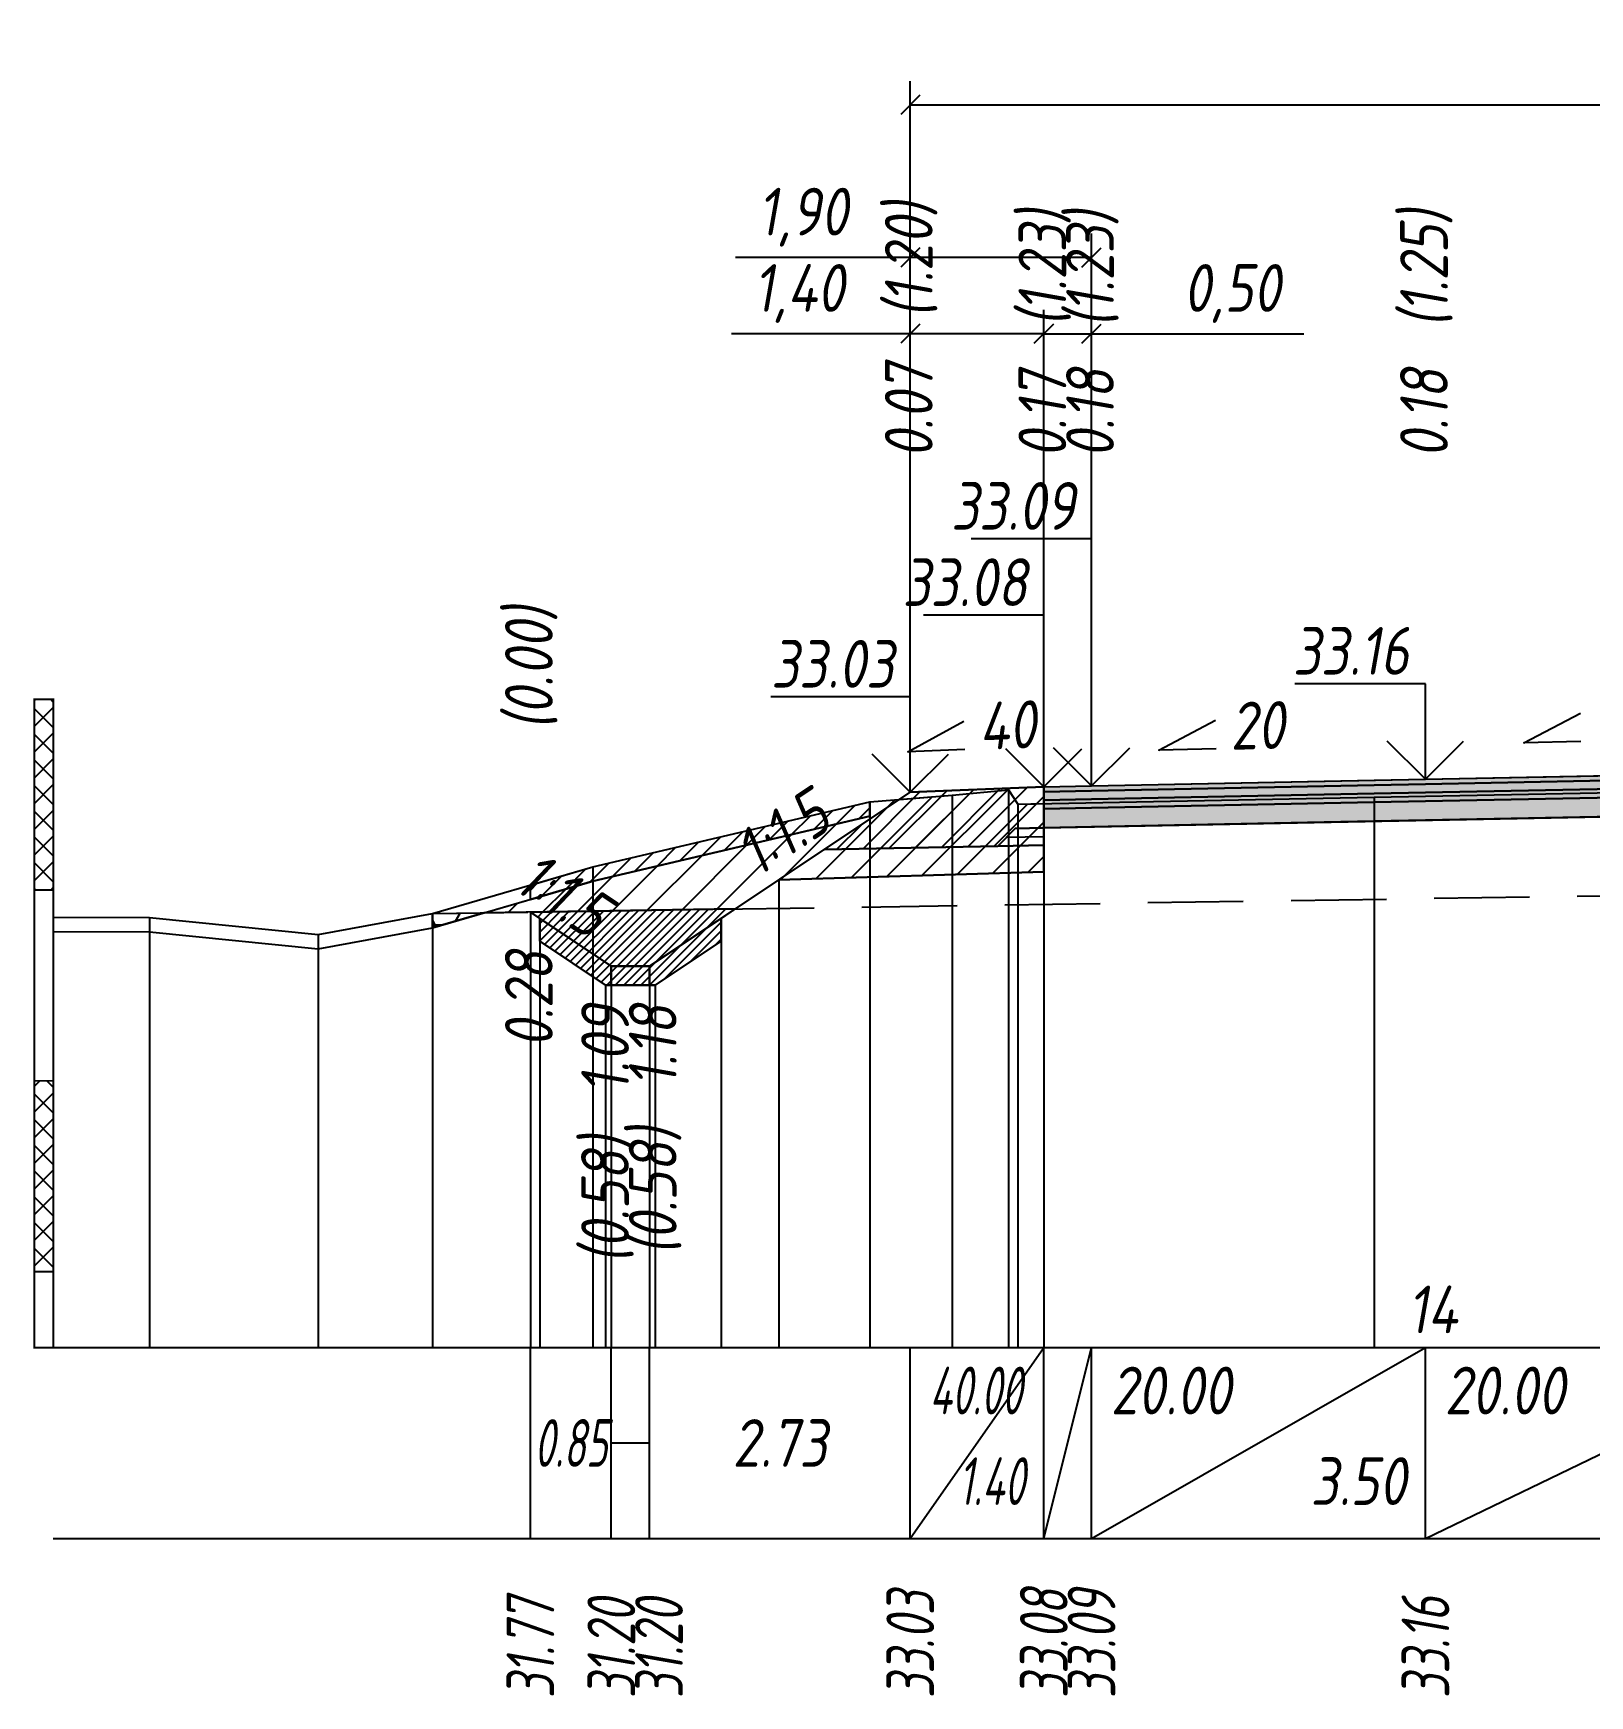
# Model space of a CAD drawing. Extents: x -717 to 1451, y -133302 to 233.
# Drawn here: x 78.9 to 160.5, y -92078.3 to -91991.1 of the extents above; entities that cross this region are included whole.
import ezdxf
from ezdxf.enums import TextEntityAlignment as Align

# ---------------------------------------------------------------- set-up
doc = ezdxf.new("R2010")
doc.units = 0
doc.linetypes.add('штриховая', pattern=[0.75, 0.5, -0.25])
for name, color, linetype in [('Интерполированный поперечник', 2, 'Continuous'), ('Код_514', 1, 'Continuous'), ('Контур_0', 7, 'Continuous'), ('Контур_2521', 7, 'Continuous'), ('Контур_2564', 7, 'Continuous'), ('Контур_2660', 7, 'Continuous'), ('Контур_2665', 7, 'Continuous'), ('Контур_400', 7, 'Continuous'), ('Контур_508', 7, 'Continuous'), ('Контур_512', 7, 'Continuous'), ('Контур_513', 7, 'Continuous'), ('Контур_818', 7, 'Continuous'), ('Красный поперечник', 1, 'Continuous'), ('Линейка абсолютных высот', 7, 'Continuous'), ('Объём_2501', 7, 'Continuous'), ('Объём_2564', 7, 'Continuous'), ('Объём_2650', 7, 'Continuous'), ('Объём_2660', 7, 'Continuous'), ('Объём_2661', 7, 'Continuous'), ('Объём_2663', 7, 'Continuous'), ('Объём_2664', 7, 'Continuous'), ('Объём_2665', 7, 'Continuous'), ('Объём_2666', 7, 'Continuous'), ('Откосы', 7, 'Continuous'), ('Отметки покрытия', 7, 'Continuous'), ('Рабочие отметки', 7, 'Continuous'), ('Рабочие отметки доп.', 7, 'Continuous'), ('Слои выравнивания', 7, 'Continuous'), ('Таблица', 7, 'Continuous'), ('Уклоны проезжей части', 7, 'Continuous'), ('Черный поперечник', 3, 'Continuous')]:
    doc.layers.add(name, color=color, linetype=linetype)
for name, color, linetype, true_color in [('Контур_2540', 2, 'Continuous', 0xffff00), ('Контур_2560', 2, 'Continuous', 0xffff00), ('Контур_2561', 7, 'Continuous', 0xff8040), ('Контур_2562', 3, 'Continuous', 0x00ff00), ('Контур_2563', 7, 'Continuous', 0xff8000), ('Контур_2570', 7, 'Continuous', 0x80ff00), ('Контур_2583', 3, 'Continuous', 0x00ff00), ('Контур_2584', 3, 'Continuous', 0x00ff00), ('Контур_2725', 7, 'Continuous', 0x323232), ('Контур_2736', 4, 'Continuous', 0x00ffff), ('Контур_2737', 4, 'Continuous', 0x00ffff), ('Контур_2738', 4, 'Continuous', 0x00ffff), ('Контур_2739', 4, 'Continuous', 0x00ffff), ('Контур_2741', 4, 'Continuous', 0x00ffff), ('Контур_2742', 4, 'Continuous', 0x00ffff), ('Контур_2743', 4, 'Continuous', 0x00ffff), ('Контур_2744', 7, 'Continuous', 0xa4ffff), ('Контур_2745', 7, 'Continuous', 0xa4ffff), ('Контур_2747', 4, 'Continuous', 0x00ffff), ('Контур_2748', 4, 'Continuous', 0x00ffff), ('Контур_2749', 4, 'Continuous', 0x00ffff), ('Контур_2750', 4, 'Continuous', 0x00ffff), ('Контур_2751', 4, 'Continuous', 0x00ffff), ('Контур_2752', 4, 'Continuous', 0x00ffff), ('Контур_2760', 7, 'Continuous', 0x323232), ('Контур_2761', 7, 'Continuous', 0x323232), ('Контур_2762', 7, 'Continuous', 0x323232), ('Контур_2763', 7, 'Continuous', 0x323232), ('Контур_402', 7, 'Continuous', 0xff6464), ('Контур_703', 4, 'Continuous', 0x00ffff), ('Контур_705', 4, 'Continuous', 0x00ffff), ('Контур_707', 4, 'Continuous', 0x00ffff), ('Контур_720', 131, 'Continuous', 0xaaffff), ('Объём_2520', 7, 'Continuous', 0x80ffff), ('Объём_2540', 2, 'Continuous', 0xffff00), ('Объём_2560', 2, 'Continuous', 0xffff00), ('Объём_2561', 7, 'Continuous', 0xff8040), ('Объём_2562', 3, 'Continuous', 0x00ff00), ('Объём_2563', 7, 'Continuous', 0xff8000), ('Объём_2570', 7, 'Continuous', 0x80ff00), ('Объём_2583', 3, 'Continuous', 0x00ff00), ('Объём_2584', 3, 'Continuous', 0x00ff00), ('Объём_2592', 3, 'Continuous', 0x00ff00), ('Объём_2596', 3, 'Continuous', 0x00ff00), ('Объём_2600', 7, 'Continuous', 0x808000), ('Объём_2620', 2, 'Continuous', 0xffff00), ('Объём_2746', 2, 'Continuous', 0xffff00)]:
    doc.layers.add(name, color=color, linetype=linetype, true_color=true_color)
doc.styles.get("Standard").update_dxf_attribs({"font": 'txt', "height": 2.5})
doc.styles.add('М', font='romand.shx', dxfattribs={"width": 0.8, "oblique": 10, "height": 2.5})
doc.dimstyles.new('ISO-25', dxfattribs={"dimtxt": 2.5, "dimasz": 2.5, "dimexe": 1.25, "dimexo": 0.625, "dimtad": 1, "dimtxsty": 'Standard', "dimcen": 2.5, "dimadec": 0, "dimazin": 0, "dimtfac": 1, "dimtmove": 0, "dimatfit": 3, "dimfxl": 1, "dimarcsym": 0})
pattern_1 = [(45.0000013, (0, 0), (-0.67351924, 0.673519211), []), (135.0000003, (0, 0), (-0.673519222, -0.67351923), [])]

# ---------------------------------------------------------------- blocks, each defined once
blk = doc.blocks.new('_Oblique')
at = {"color": 0, "linetype": 'ByBlock', "lineweight": -2}
blk.add_line((-0.5, -0.5), (0.5, 0.5), dxfattribs=at)
blk = doc.blocks.new('*D1804')
at = {"color": 0, "lineweight": -2, "transparency": 16777216}
for p, q in [((124.908, -92030.328), (124.908, -92005.608)), ((131.908, -92030.048), (131.908, -92005.608)), ((124.908, -92006.858), (115.54, -92006.858)), ((131.908, -92006.858), (124.908, -92006.858))]:
    blk.add_line(p, q, dxfattribs=at)
at = {"layer": 'Defpoints', "color": 0, "transparency": 16777216}
for p in [(131.908, -92006.858), (124.908, -92030.953), (131.908, -92030.673)]:
    blk.add_point(p, dxfattribs=at)
at = {"color": 0, "lineweight": -2, "transparency": 16777216, "rotation": 180}
blk.add_blockref('_Oblique', (124.908, -92006.858), dxfattribs=at)
at = {"color": 0, "lineweight": -2, "transparency": 16777216}
blk.add_blockref('_Oblique', (131.908, -92006.858), dxfattribs=at)
at = {"color": 0, "transparency": 16777216, "insert": (119.081, -92004.745), "char_height": 2.5, "width": 8.75, "attachment_point": 5, "style": 'М'}
blk.add_mtext('1,40', dxfattribs=at)
blk = doc.blocks.new('*D1806')
at = {"color": 0, "lineweight": -2, "transparency": 16777216}
for p, q in [((131.908, -92030.048), (131.908, -92005.608)), ((134.408, -92029.998), (134.408, -92005.608)), ((131.908, -92006.858), (134.408, -92006.858)), ((134.408, -92006.858), (145.532, -92006.858))]:
    blk.add_line(p, q, dxfattribs=at)
at = {"layer": 'Defpoints', "color": 0, "transparency": 16777216}
for p in [(134.408, -92006.858), (134.408, -92030.623), (131.908, -92030.673)]:
    blk.add_point(p, dxfattribs=at)
at = {"color": 0, "lineweight": -2, "transparency": 16777216, "rotation": 180}
blk.add_blockref('_Oblique', (131.908, -92006.858), dxfattribs=at)
at = {"color": 0, "lineweight": -2, "transparency": 16777216}
blk.add_blockref('_Oblique', (134.408, -92006.858), dxfattribs=at)
at = {"color": 0, "transparency": 16777216, "insert": (141.771, -92004.745), "char_height": 2.5, "width": 9.16667, "attachment_point": 5, "style": 'М'}
blk.add_mtext('0,50', dxfattribs=at)
blk = doc.blocks.new('*D1809')
at = {"color": 0, "lineweight": -2, "transparency": 16777216}
for p, q in [((124.908, -92030.328), (124.908, -92001.608)), ((134.408, -92029.998), (134.408, -92001.608)), ((124.908, -92002.858), (115.745, -92002.858)), ((134.408, -92002.858), (124.908, -92002.858))]:
    blk.add_line(p, q, dxfattribs=at)
at = {"layer": 'Defpoints', "color": 0, "transparency": 16777216}
for p in [(134.408, -92002.858), (134.408, -92030.623), (124.908, -92030.953)]:
    blk.add_point(p, dxfattribs=at)
at = {"color": 0, "lineweight": -2, "transparency": 16777216, "rotation": 180}
blk.add_blockref('_Oblique', (124.908, -92002.858), dxfattribs=at)
at = {"color": 0, "lineweight": -2, "transparency": 16777216}
blk.add_blockref('_Oblique', (134.408, -92002.858), dxfattribs=at)
at = {"color": 0, "transparency": 16777216, "insert": (119.286, -92000.745), "char_height": 2.5, "width": 8.75, "attachment_point": 5, "style": 'М'}
blk.add_mtext('1,90', dxfattribs=at)
blk = doc.blocks.new('*D1810')
at = {"color": 0, "lineweight": -2, "transparency": 16777216}
for p, q in [((124.908, -92030.328), (124.908, -91993.608)), ((220.408, -92030.328), (220.408, -91993.608)), ((124.908, -91994.858), (220.408, -91994.858))]:
    blk.add_line(p, q, dxfattribs=at)
at = {"layer": 'Defpoints', "color": 0, "transparency": 16777216}
for p in [(220.408, -91994.858), (124.908, -92030.953), (220.408, -92030.953)]:
    blk.add_point(p, dxfattribs=at)
at = {"color": 0, "lineweight": -2, "transparency": 16777216, "rotation": 180}
blk.add_blockref('_Oblique', (124.908, -91994.858), dxfattribs=at)
at = {"color": 0, "lineweight": -2, "transparency": 16777216}
blk.add_blockref('_Oblique', (220.408, -91994.858), dxfattribs=at)
at = {"color": 0, "transparency": 16777216, "insert": (172.658, -91992.745), "char_height": 2.5, "width": 10.41667, "attachment_point": 5, "style": 'М'}
blk.add_mtext('19,10', dxfattribs=at)

msp = doc.modelspace()

# ---------------------------------------------------------------- hatches: boundary and pattern name
at = {"layer": 'Линейка абсолютных высот'}
h = msp.add_hatch(dxfattribs=at)
h.set_pattern_fill('ANSI37', scale=0.3, style=0)
h.set_pattern_definition(pattern_1)
h.paths.add_polyline_path([(80, -92036.017), (80, -92026.017), (79, -92026.017), (79, -92036.017)])
h = msp.add_hatch(dxfattribs=at)
h.set_pattern_fill('ANSI37', scale=0.3, style=0)
h.set_pattern_definition(pattern_1)
h.paths.add_polyline_path([(80, -92056.017), (80, -92046.017), (79, -92046.017), (79, -92056.017)])
at = {"layer": 'Объём_2563'}
h = msp.add_hatch(dxfattribs=at)
h.set_pattern_fill('ANSI31', color=256, scale=0.3)
h.paths.add_polyline_path([(124.908, -92030.89), (131.908, -92030.61), (131.908, -92032.76), (130.408, -92032.79), (129.49, -92033.708), (120.408, -92033.89)])
at = {"layer": 'Объём_2570'}
h = msp.add_hatch(dxfattribs=at)
h.set_pattern_fill('ANSI31', color=256, scale=0.2)
h.paths.add_polyline_path([(122.79, -92032.142), (108.272, -92035.55), (105, -92036.503), (105, -92035.753), (108.272, -92034.8), (122.79, -92031.392)])
at = {"layer": 'Объём_2600'}
h = msp.add_hatch(dxfattribs=at)
h.set_pattern_fill('ANSI31', color=6, scale=0.4)
h.paths.add_polyline_path([(108.272, -92035.55), (122.79, -92032.142), (122.79, -92031.392), (127.103, -92031.046), (130.048, -92030.76), (130.548, -92031.51), (131.908, -92031.484), (131.908, -92035.068), (118.017, -92035.484), (115.733, -92037.007), (102.582, -92037.208)])
h = msp.add_hatch(dxfattribs=at)
h.set_pattern_fill('HONEY', color=5, scale=0.3)
h.paths.add_polyline_path([(99.867, -92037.999), (99.867, -92037.249), (102.582, -92037.208)])
at = {"layer": 'Объём_2620'}
h = msp.add_hatch(dxfattribs=at)
h.set_pattern_fill('ANSI31', color=2, scale=0.1)
h.paths.add_polyline_path([(113.417, -92037.043), (115.733, -92037.007), (114.993, -92037.5), (114.993, -92038.702), (111.546, -92041), (108.941, -92041), (105.493, -92038.702), (105.493, -92037.5), (105, -92037.171)])
at = {"layer": 'Слои выравнивания'}
for color, points in [(2, [(131.908, -92030.61), (134.408, -92030.56), (149.218, -92030.264), (151.908, -92030.21), (172.586, -92029.797), (172.658, -92029.795), (172.658, -92030.045), (172.586, -92030.047), (151.908, -92030.46), (149.218, -92030.514), (134.408, -92030.81), (131.908, -92030.86)]), (3, [(131.908, -92030.86), (134.408, -92030.81), (149.218, -92030.514), (151.908, -92030.46), (172.586, -92030.047), (172.658, -92030.045), (172.658, -92030.495), (172.586, -92030.497), (151.908, -92030.91), (149.218, -92030.964), (134.408, -92031.26), (131.908, -92031.31)]), (4, [(131.908, -92031.31), (134.408, -92031.26), (149.218, -92030.964), (151.908, -92030.91), (172.586, -92030.497), (172.658, -92030.495), (172.658, -92030.945), (172.586, -92030.947), (151.908, -92031.36), (149.218, -92031.414), (134.408, -92031.71), (131.908, -92031.76)]), (5, [(131.908, -92031.76), (134.408, -92031.71), (149.218, -92031.414), (151.908, -92031.36), (172.586, -92030.947), (172.658, -92030.945), (172.658, -92031.945), (172.586, -92031.947), (151.908, -92032.36), (149.218, -92032.414), (134.408, -92032.71), (131.908, -92032.76)])]:
    msp.add_hatch(color=color, dxfattribs=at).paths.add_polyline_path(points)

# ---------------------------------------------------------------- linework, layer by layer
at = {"layer": 'Интерполированный поперечник', "linetype": 'штриховая', "ltscale": 10, "flags": 128}
msp.add_lwpolyline([(99.867, -92037.249), (230.003, -92035.263)], dxfattribs=at)
at = {"layer": 'Код_514'}
for p, q in [((105, -92070), (105, -92060)), ((109.243, -92070), (109.243, -92060)), ((111.243, -92070), (111.243, -92060)), ((124.908, -92070), (124.908, -92060)), ((124.908, -92070), (131.908, -92060)), ((131.908, -92070), (131.908, -92060)), ((131.908, -92070), (134.408, -92060)), ((134.408, -92070), (134.408, -92060)), ((134.408, -92070), (151.908, -92060)), ((151.908, -92070), (151.908, -92060)), ((151.908, -92070), (172.658, -92060)), ((109.243, -92065), (111.243, -92065))]:
    msp.add_line(p, q, dxfattribs=at)
at = {"layer": 'Контур_0', "flags": 128}
for points in [[(124.908, -92030.89), (115.733, -92037.007), (115.733, -92037.007), (115.733, -92037.007), (115.733, -92037.007), (115.733, -92037.007), (115.733, -92037.007), (115.733, -92037.007), (115.733, -92037.007), (115.733, -92037.007), (115.733, -92037.007), (115.733, -92037.007), (115.733, -92037.007), (115.733, -92037.007), (115.733, -92037.007), (111.243, -92040), (109.243, -92040), (105, -92037.171), (105, -92037.171), (105, -92037.171), (105, -92037.171), (105, -92037.171), (105, -92037.171), (105, -92037.171), (105, -92037.171), (105, -92037.171), (105, -92037.171), (105, -92037.171), (105, -92037.171), (105, -92037.171)], [(124.908, -92030.89), (115.733, -92037.007), (115.733, -92037.007), (115.733, -92037.007), (115.733, -92037.007), (115.733, -92037.007), (115.733, -92037.007), (115.733, -92037.007), (115.733, -92037.007), (115.733, -92037.007), (115.733, -92037.007), (115.733, -92037.007), (115.733, -92037.007), (115.733, -92037.007), (115.733, -92037.007), (111.243, -92040)], [(120.408, -92033.89), (129.49, -92033.708), (130.408, -92032.79), (131.908, -92032.76)], [(130.408, -92032.79), (131.908, -92032.76), (131.908, -92033.66), (129.49, -92033.708), (130.408, -92032.79), (130.408, -92032.79)]]:
    msp.add_lwpolyline(points, dxfattribs=at)
at = {"layer": 'Контур_2521', "color": 250, "flags": 128}
msp.add_lwpolyline([(129.949, -92033.249), (131.908, -92033.21)], dxfattribs=at)
at = {"layer": 'Контур_2540', "flags": 128}
msp.add_lwpolyline([(129.49, -92033.708), (131.908, -92033.66), (131.908, -92035.068), (118.017, -92035.484), (120.408, -92033.89), (129.49, -92033.708), (129.49, -92033.708)], dxfattribs=at)
at = {"layer": 'Контур_2560', "flags": 128}
msp.add_lwpolyline([(124.908, -92030.89), (124.908, -92030.89), (124.908, -92030.89), (131.908, -92030.61)], dxfattribs=at)
at = {"layer": 'Контур_2561', "flags": 128}
msp.add_lwpolyline([(131.908, -92030.61), (131.908, -92030.61), (124.908, -92030.89), (124.908, -92030.89), (131.908, -92030.61)], dxfattribs=at)
at = {"layer": 'Контур_2562', "flags": 128}
msp.add_lwpolyline([(124.908, -92030.89), (124.908, -92030.89), (124.908, -92030.89), (124.908, -92030.89), (124.908, -92030.89)], dxfattribs=at)
at = {"layer": 'Контур_2563', "flags": 128}
msp.add_lwpolyline([(124.908, -92030.89), (131.908, -92030.61), (131.908, -92032.76), (130.408, -92032.79), (129.49, -92033.708), (120.408, -92033.89), (124.908, -92030.89), (124.908, -92030.89)], dxfattribs=at)
at = {"layer": 'Контур_2564', "flags": 128}
msp.add_lwpolyline([(124.908, -92030.89), (131.908, -92030.61)], dxfattribs=at)
at = {"layer": 'Контур_2570', "flags": 128}
msp.add_lwpolyline([(80, -92038.188), (85.034, -92038.209), (93.878, -92039.1), (99.867, -92037.999), (99.867, -92037.999), (108.272, -92035.55), (122.79, -92032.142), (122.79, -92031.392), (127.103, -92031.046), (130.048, -92030.76), (130.548, -92031.51), (149.218, -92031.156), (172.586, -92030.691)], dxfattribs=at)
at = {"layer": 'Контур_2583', "flags": 128}
for points in [[(108.941, -92041), (109.243, -92041), (109.243, -92040), (105.493, -92037.5), (105.493, -92038.702), (108.941, -92041)], [(114.993, -92038.702), (114.993, -92037.5), (111.243, -92040), (111.243, -92041), (111.546, -92041), (114.993, -92038.702)]]:
    msp.add_lwpolyline(points, dxfattribs=at)
at = {"layer": 'Контур_2584', "flags": 128}
msp.add_lwpolyline([(111.243, -92041), (111.243, -92040), (109.243, -92040), (109.243, -92041), (111.243, -92041)], dxfattribs=at)
at = {"layer": 'Контур_2660', "flags": 128}
msp.add_lwpolyline([(118.017, -92035.484), (131.908, -92035.068)], dxfattribs=at)
at = {"layer": 'Контур_2665', "flags": 128}
msp.add_lwpolyline([(124.908, -92030.89), (124.908, -92030.89)], dxfattribs=at)
at = {"layer": 'Контур_2725', "flags": 128}
msp.add_lwpolyline([(131.908, -92032.76), (134.408, -92032.71), (149.218, -92032.414), (151.908, -92032.36), (172.586, -92031.947), (172.658, -92031.945), (193.408, -92032.36), (199.19, -92032.476), (210.908, -92032.71), (213.408, -92032.76)], dxfattribs=at)
at = {"layer": 'Контур_2736', "flags": 128}
for points in [[(124.908, -92030.89), (115.733, -92037.007)], [(115.733, -92037.007), (111.243, -92040)]]:
    msp.add_lwpolyline(points, dxfattribs=at)
at = {"layer": 'Контур_2737', "flags": 128}
msp.add_lwpolyline([(115.733, -92037.007), (115.733, -92037.007)], dxfattribs=at)
at = {"layer": 'Контур_2738', "flags": 128}
msp.add_lwpolyline([(115.733, -92037.007), (115.733, -92037.007)], dxfattribs=at)
at = {"layer": 'Контур_2739', "flags": 128}
msp.add_lwpolyline([(115.733, -92037.007), (115.733, -92037.007)], dxfattribs=at)
at = {"layer": 'Контур_2741', "flags": 128}
msp.add_lwpolyline([(105, -92037.171), (105, -92037.171)], dxfattribs=at)
at = {"layer": 'Контур_2742', "flags": 128}
msp.add_lwpolyline([(105, -92037.171), (105, -92037.171)], dxfattribs=at)
at = {"layer": 'Контур_2743', "flags": 128}
msp.add_lwpolyline([(105, -92037.171), (105, -92037.171)], dxfattribs=at)
at = {"layer": 'Контур_2744', "flags": 128}
msp.add_lwpolyline([(105, -92037.171), (105, -92037.171)], dxfattribs=at)
msp.add_lwpolyline([(105, -92037.171), (105, -92037.171)], dxfattribs=at)
msp.add_lwpolyline([(105, -92037.171), (105, -92037.171)], dxfattribs=at)
msp.add_lwpolyline([(105, -92037.171), (105, -92037.171)], dxfattribs=at)
msp.add_lwpolyline([(105, -92037.171), (105, -92037.171)], dxfattribs=at)
msp.add_lwpolyline([(105, -92037.171), (105, -92037.171)], dxfattribs=at)
at = {"layer": 'Контур_2745', "flags": 128}
msp.add_lwpolyline([(115.733, -92037.007), (115.733, -92037.007)], dxfattribs=at)
msp.add_lwpolyline([(115.733, -92037.007), (115.733, -92037.007)], dxfattribs=at)
msp.add_lwpolyline([(115.733, -92037.007), (115.733, -92037.007)], dxfattribs=at)
msp.add_lwpolyline([(115.733, -92037.007), (115.733, -92037.007)], dxfattribs=at)
msp.add_lwpolyline([(115.733, -92037.007), (115.733, -92037.007)], dxfattribs=at)
msp.add_lwpolyline([(115.733, -92037.007), (115.733, -92037.007)], dxfattribs=at)
at = {"layer": 'Контур_2747', "flags": 128}
msp.add_lwpolyline([(115.733, -92037.007), (115.733, -92037.007)], dxfattribs=at)
at = {"layer": 'Контур_2748', "flags": 128}
msp.add_lwpolyline([(115.733, -92037.007), (115.733, -92037.007)], dxfattribs=at)
at = {"layer": 'Контур_2749', "flags": 128}
msp.add_lwpolyline([(115.733, -92037.007), (115.733, -92037.007)], dxfattribs=at)
at = {"layer": 'Контур_2750', "flags": 128}
msp.add_lwpolyline([(105, -92037.171), (105, -92037.171)], dxfattribs=at)
at = {"layer": 'Контур_2751', "flags": 128}
msp.add_lwpolyline([(105, -92037.171), (105, -92037.171)], dxfattribs=at)
at = {"layer": 'Контур_2752', "flags": 128}
msp.add_lwpolyline([(105, -92037.171), (105, -92037.171)], dxfattribs=at)
at = {"layer": 'Контур_2760', "flags": 128}
msp.add_lwpolyline([(131.908, -92030.61), (134.408, -92030.56), (149.218, -92030.264), (151.908, -92030.21), (172.586, -92029.797), (172.658, -92029.795), (193.408, -92030.21), (199.19, -92030.326), (210.908, -92030.56), (213.408, -92030.61)], dxfattribs=at)
at = {"layer": 'Контур_2761', "flags": 128}
msp.add_lwpolyline([(131.908, -92030.86), (134.408, -92030.81), (149.218, -92030.514), (151.908, -92030.46), (172.586, -92030.047), (172.658, -92030.045), (193.408, -92030.46), (199.19, -92030.576), (210.908, -92030.81), (213.408, -92030.86)], dxfattribs=at)
at = {"layer": 'Контур_2762', "flags": 128}
msp.add_lwpolyline([(131.908, -92031.31), (134.408, -92031.26), (149.218, -92030.964), (151.908, -92030.91), (172.586, -92030.497), (172.658, -92030.495), (193.408, -92030.91), (199.19, -92031.026), (210.908, -92031.26), (213.408, -92031.31)], dxfattribs=at)
at = {"layer": 'Контур_2763', "flags": 128}
msp.add_lwpolyline([(131.908, -92031.76), (134.408, -92031.71), (149.218, -92031.414), (151.908, -92031.36), (172.586, -92030.947), (172.658, -92030.945), (193.408, -92031.36), (199.19, -92031.476), (210.908, -92031.71), (213.408, -92031.76)], dxfattribs=at)
at = {"layer": 'Контур_400', "flags": 128}
msp.add_lwpolyline([(131.908, -92030.61), (134.408, -92030.56), (134.408, -92030.56), (134.408, -92030.56), (134.408, -92030.56), (134.408, -92030.56), (134.408, -92030.56), (151.908, -92030.21), (172.658, -92029.795)], dxfattribs=at)
at = {"layer": 'Контур_402', "flags": 128}
msp.add_lwpolyline([(118.017, -92035.484), (131.908, -92035.068), (131.908, -92032.76), (172.658, -92031.945), (213.408, -92032.76), (213.408, -92035.068), (225.618, -92035.434)], dxfattribs=at)
at = {"layer": 'Контур_508', "flags": 128}
msp.add_lwpolyline([(105, -92037.171), (105.493, -92037.5), (105.493, -92038.702), (108.941, -92041), (109.243, -92041), (111.243, -92041), (111.546, -92041), (114.993, -92038.702), (114.993, -92037.5), (118.017, -92035.484), (131.908, -92035.068), (131.908, -92032.76), (172.658, -92031.945), (213.408, -92032.76), (213.408, -92035.068), (225.618, -92035.434), (225.618, -92035.565), (229.066, -92037.863), (229.368, -92037.863), (231.368, -92037.863), (231.671, -92037.863), (235.118, -92035.565), (235.118, -92034.363), (238.278, -92032.257)], dxfattribs=at)
at = {"layer": 'Контур_512', "flags": 128}
msp.add_lwpolyline([(105, -92037.171), (105.493, -92037.5), (105.493, -92038.702), (108.941, -92041), (109.243, -92041), (111.243, -92041), (111.546, -92041), (114.993, -92038.702), (114.993, -92037.5), (118.017, -92035.484), (131.908, -92035.068)], dxfattribs=at)
at = {"layer": 'Контур_513', "flags": 128}
msp.add_lwpolyline([(105, -92037.171), (105.493, -92037.5), (105.493, -92038.702), (108.941, -92041), (109.243, -92041), (111.243, -92041), (111.546, -92041), (114.993, -92038.702), (114.993, -92037.5), (118.017, -92035.484), (131.908, -92035.068), (131.908, -92032.76), (172.658, -92031.945), (213.408, -92032.76), (213.408, -92035.068), (225.618, -92035.434), (225.618, -92035.565), (229.066, -92037.863), (229.368, -92037.863), (231.368, -92037.863), (231.671, -92037.863), (235.118, -92035.565), (235.118, -92034.363), (238.278, -92032.257)], dxfattribs=at)
at = {"layer": 'Контур_703', "flags": 128}
msp.add_lwpolyline([(124.908, -92030.89), (115.733, -92037.007)], dxfattribs=at)
at = {"layer": 'Контур_705', "flags": 128}
msp.add_lwpolyline([(115.733, -92037.007), (115.733, -92037.007)], dxfattribs=at)
at = {"layer": 'Контур_707', "flags": 128}
msp.add_lwpolyline([(109.243, -92040), (105, -92037.171)], dxfattribs=at)
at = {"layer": 'Контур_720', "flags": 128}
msp.add_lwpolyline([(111.243, -92040), (109.243, -92040)], dxfattribs=at)
at = {"layer": 'Контур_818', "flags": 128}
msp.add_lwpolyline([(105, -92036.503), (108.272, -92035.55), (122.79, -92032.142), (122.79, -92031.392), (127.103, -92031.046), (130.048, -92030.76), (130.548, -92031.51), (149.218, -92031.156), (172.586, -92030.691)], dxfattribs=at)
at = {"layer": 'Красный поперечник'}
for p, q in [((124.908, -92030.89), (131.908, -92030.61)), ((131.908, -92030.61), (134.408, -92030.56)), ((134.408, -92030.56), (151.908, -92030.21)), ((151.908, -92030.21), (172.658, -92029.795)), ((111.243, -92040), (124.908, -92030.89)), ((118.017, -92035.484), (118.017, -92060)), ((131.908, -92035.068), (131.908, -92060)), ((105, -92037.171), (105, -92060)), ((105, -92037.171), (109.243, -92040)), ((105.493, -92037.5), (105.493, -92060)), ((114.993, -92037.5), (114.993, -92060)), ((105.493, -92038.702), (105.493, -92060)), ((114.993, -92038.702), (114.993, -92060)), ((109.243, -92040), (111.243, -92040)), ((108.941, -92041), (108.941, -92060)), ((109.243, -92041), (109.243, -92060)), ((111.243, -92041), (111.243, -92060)), ((111.546, -92041), (111.546, -92060))]:
    msp.add_line(p, q, dxfattribs=at)
at = {"layer": 'Линейка абсолютных высот', "color": 7, "const_width": 0.1, "flags": 128}
for points in [[(80, -92036.017), (80, -92026.017), (79, -92026.017), (79, -92036.017), (80, -92036.017)], [(80, -92046.017), (80, -92036.017), (79, -92036.017), (79, -92046.017), (80, -92046.017)], [(80, -92056.017), (80, -92046.017), (79, -92046.017), (79, -92056.017), (80, -92056.017)], [(80, -92060), (80, -92056.017), (79, -92056.017), (79, -92060), (80, -92060)]]:
    msp.add_lwpolyline(points, dxfattribs=at)
at = {"layer": 'Объём_2501', "flags": 128}
msp.add_lwpolyline([(131.908, -92030.61), (134.408, -92030.56), (134.408, -92030.56), (134.408, -92030.56), (134.408, -92030.56), (134.408, -92030.56), (134.408, -92030.56), (151.908, -92030.21), (172.658, -92029.795)], dxfattribs=at)
at = {"layer": 'Объём_2520', "color": 250, "flags": 128}
msp.add_lwpolyline([(130.408, -92032.79), (131.908, -92032.76), (131.908, -92033.66), (129.49, -92033.708), (130.408, -92032.79), (130.408, -92032.79)], dxfattribs=at)
at = {"layer": 'Объём_2540', "flags": 128}
msp.add_lwpolyline([(129.49, -92033.708), (131.908, -92033.66), (131.908, -92035.068), (118.017, -92035.484), (120.408, -92033.89), (129.49, -92033.708), (129.49, -92033.708)], dxfattribs=at)
at = {"layer": 'Объём_2560', "flags": 128}
msp.add_lwpolyline([(124.908, -92030.89), (124.908, -92030.89), (124.908, -92030.89), (131.908, -92030.61)], dxfattribs=at)
at = {"layer": 'Объём_2561', "flags": 128}
msp.add_lwpolyline([(131.908, -92030.61), (131.908, -92030.61), (124.908, -92030.89), (124.908, -92030.89), (131.908, -92030.61)], dxfattribs=at)
at = {"layer": 'Объём_2562', "flags": 128}
msp.add_lwpolyline([(124.908, -92030.89), (124.908, -92030.89), (124.908, -92030.89), (124.908, -92030.89), (124.908, -92030.89)], dxfattribs=at)
at = {"layer": 'Объём_2563', "color": 250, "flags": 128}
msp.add_lwpolyline([(124.908, -92030.89), (131.908, -92030.61), (131.908, -92032.76), (130.408, -92032.79), (129.49, -92033.708), (120.408, -92033.89), (124.908, -92030.89), (124.908, -92030.89)], dxfattribs=at)
at = {"layer": 'Объём_2564', "flags": 128}
msp.add_lwpolyline([(124.908, -92030.89), (131.908, -92030.61)], dxfattribs=at)
at = {"layer": 'Объём_2570', "flags": 128}
msp.add_lwpolyline([(122.79, -92032.142), (108.272, -92035.55), (105, -92036.503), (105, -92035.753), (108.272, -92034.8), (122.79, -92031.392), (122.79, -92032.142), (122.79, -92032.142)], dxfattribs=at)
at = {"layer": 'Объём_2583', "flags": 128}
for points in [[(108.941, -92041), (109.243, -92041), (109.243, -92040), (105.493, -92037.5), (105.493, -92038.702), (108.941, -92041)], [(114.993, -92038.702), (114.993, -92037.5), (111.243, -92040), (111.243, -92041), (111.546, -92041), (114.993, -92038.702)]]:
    msp.add_lwpolyline(points, dxfattribs=at)
at = {"layer": 'Объём_2584', "flags": 128}
msp.add_lwpolyline([(111.243, -92041), (111.243, -92040), (109.243, -92040), (109.243, -92041), (111.243, -92041)], dxfattribs=at)
at = {"layer": 'Объём_2592', "flags": 128}
for points in [[(109.243, -92040), (105.493, -92037.5)], [(114.993, -92037.5), (111.243, -92040)]]:
    msp.add_lwpolyline(points, dxfattribs=at)
at = {"layer": 'Объём_2596', "flags": 128}
msp.add_lwpolyline([(111.243, -92040), (109.243, -92040)], dxfattribs=at)
at = {"layer": 'Объём_2600', "color": 5, "flags": 128}
msp.add_lwpolyline([(99.867, -92037.999), (99.867, -92037.249), (102.582, -92037.208), (99.867, -92037.999), (99.867, -92037.999)], dxfattribs=at)
at = {"layer": 'Объём_2620', "flags": 128}
msp.add_lwpolyline([(113.417, -92037.043), (115.733, -92037.007), (114.993, -92037.5), (114.993, -92038.702), (111.546, -92041), (108.941, -92041), (105.493, -92038.702), (105.493, -92037.5), (105, -92037.171), (113.417, -92037.043), (113.417, -92037.043)], dxfattribs=at)
at = {"layer": 'Объём_2650', "color": 6, "flags": 128}
msp.add_lwpolyline([(108.272, -92035.55), (122.79, -92032.142), (122.79, -92031.392), (127.103, -92031.046), (130.048, -92030.76), (130.548, -92031.51), (131.908, -92031.484), (131.908, -92035.068), (118.017, -92035.484), (115.733, -92037.007), (102.582, -92037.208), (108.272, -92035.55), (108.272, -92035.55)], dxfattribs=at)
at = {"layer": 'Объём_2660', "flags": 128}
msp.add_lwpolyline([(118.017, -92035.484), (131.908, -92035.068)], dxfattribs=at)
at = {"layer": 'Объём_2661', "flags": 128}
msp.add_lwpolyline([(124.908, -92030.89), (115.733, -92037.007)], dxfattribs=at)
at = {"layer": 'Объём_2663', "flags": 128}
for points in [[(109.243, -92040), (105, -92037.171)], [(115.733, -92037.007), (111.243, -92040)]]:
    msp.add_lwpolyline(points, dxfattribs=at)
at = {"layer": 'Объём_2664', "flags": 128}
msp.add_lwpolyline([(111.243, -92040), (109.243, -92040)], dxfattribs=at)
at = {"layer": 'Объём_2665', "flags": 128}
msp.add_lwpolyline([(124.908, -92030.89), (124.908, -92030.89)], dxfattribs=at)
at = {"layer": 'Объём_2666', "flags": 128}
msp.add_lwpolyline([(124.908, -92030.89), (115.733, -92037.007)], dxfattribs=at)
at = {"layer": 'Объём_2746', "flags": 128}
for points in [[(127.103, -92031.046), (130.048, -92030.76), (130.548, -92031.51), (130.548, -92035.108), (118.017, -92035.484), (124.343, -92031.267), (127.103, -92031.046), (127.103, -92031.046)], [(111.546, -92041), (108.941, -92041), (105.493, -92038.702), (105.493, -92037.5), (109.243, -92040), (111.243, -92040), (114.993, -92037.5), (114.993, -92038.702), (111.546, -92041), (111.546, -92041)]]:
    msp.add_lwpolyline(points, dxfattribs=at)
at = {"layer": 'Откосы', "color": 1, "flags": 128}
for points in [[(140.932, -92028.618), (137.933, -92028.678), (140.902, -92027.119)], [(160.057, -92028.236), (157.058, -92028.296), (160.027, -92026.736)], [(127.775, -92028.655), (124.778, -92028.775), (127.715, -92027.156)]]:
    msp.add_lwpolyline(points, dxfattribs=at)
at = {"layer": 'Отметки покрытия', "color": 1}
for p, q in [((134.408, -92017.61), (128.108, -92017.61)), ((134.408, -92030.56), (134.408, -92017.61)), ((131.908, -92021.61), (125.608, -92021.61)), ((131.908, -92030.61), (131.908, -92021.61)), ((151.908, -92025.21), (145.058, -92025.21)), ((151.908, -92030.21), (151.908, -92025.21)), ((124.908, -92025.89), (117.608, -92025.89)), ((124.908, -92030.89), (124.908, -92025.89)), ((131.908, -92030.61), (129.908, -92028.61)), ((131.908, -92030.61), (133.908, -92028.61)), ((134.408, -92030.56), (132.408, -92028.56)), ((134.408, -92030.56), (136.408, -92028.56)), ((151.908, -92030.21), (149.908, -92028.21)), ((151.908, -92030.21), (153.908, -92028.21)), ((124.908, -92030.89), (122.908, -92028.89)), ((124.908, -92030.89), (126.908, -92028.89))]:
    msp.add_line(p, q, dxfattribs=at)
at = {"layer": 'Слои выравнивания'}
msp.add_line((131.908, -92030.61), (131.908, -92060), dxfattribs=at)
at = {"layer": 'Слои выравнивания', "color": 2, "flags": 128}
msp.add_lwpolyline([(131.908, -92030.61), (134.408, -92030.56), (149.218, -92030.264), (151.908, -92030.21), (172.586, -92029.797), (172.658, -92029.795), (172.658, -92030.045), (172.586, -92030.047), (151.908, -92030.46), (149.218, -92030.514), (134.408, -92030.81), (131.908, -92030.86)], close=True, dxfattribs=at)
at = {"layer": 'Слои выравнивания', "color": 3, "flags": 128}
msp.add_lwpolyline([(131.908, -92030.86), (134.408, -92030.81), (149.218, -92030.514), (151.908, -92030.46), (172.586, -92030.047), (172.658, -92030.045), (172.658, -92030.495), (172.586, -92030.497), (151.908, -92030.91), (149.218, -92030.964), (134.408, -92031.26), (131.908, -92031.31)], close=True, dxfattribs=at)
at = {"layer": 'Слои выравнивания', "color": 4, "flags": 128}
msp.add_lwpolyline([(131.908, -92031.31), (134.408, -92031.26), (149.218, -92030.964), (151.908, -92030.91), (172.586, -92030.497), (172.658, -92030.495), (172.658, -92030.945), (172.586, -92030.947), (151.908, -92031.36), (149.218, -92031.414), (134.408, -92031.71), (131.908, -92031.76)], close=True, dxfattribs=at)
at = {"layer": 'Слои выравнивания', "color": 5, "flags": 128}
msp.add_lwpolyline([(131.908, -92031.76), (134.408, -92031.71), (149.218, -92031.414), (151.908, -92031.36), (172.586, -92030.947), (172.658, -92030.945), (172.658, -92031.945), (172.586, -92031.947), (151.908, -92032.36), (149.218, -92032.414), (134.408, -92032.71), (131.908, -92032.76)], close=True, dxfattribs=at)
at = {"layer": 'Таблица'}
for p, q in [((80, -92060), (263.278, -92060)), ((80, -92070), (263.278, -92070))]:
    msp.add_line(p, q, dxfattribs=at)
at = {"layer": 'Черный поперечник', "color": 7}
for p, q in [((122.79, -92031.392), (122.79, -92060)), ((127.103, -92031.046), (127.103, -92060)), ((130.048, -92030.76), (130.048, -92060)), ((149.218, -92031.156), (149.218, -92060)), ((130.548, -92031.51), (130.548, -92060)), ((108.272, -92034.8), (108.272, -92060)), ((80, -92037.438), (80, -92060)), ((85.034, -92037.459), (85.034, -92060)), ((99.867, -92037.249), (99.867, -92060)), ((93.878, -92038.35), (93.878, -92060))]:
    msp.add_line(p, q, dxfattribs=at)
at = {"layer": 'Черный поперечник', "flags": 128}
msp.add_lwpolyline([(80, -92037.438), (85.034, -92037.459), (93.878, -92038.35), (99.867, -92037.249), (108.272, -92034.8), (122.79, -92031.392), (127.103, -92031.046), (130.048, -92030.76), (130.548, -92031.51), (149.218, -92031.156), (172.586, -92030.691)], dxfattribs=at)

# ---------------------------------------------------------------- texts
at = {"layer": 'Код_514', "style": 'М', "oblique": 10}
for s, width, p in [('40.00', 0.6, (125.908, -92061)), ('20.00', 0.8, (135.408, -92061)), ('20.00', 0.8, (152.908, -92061))]:
    msp.add_text(s, height=2.5, dxfattribs=dict(at, width=width)).set_placement(p, align=Align.TOP_LEFT)
for s, width, p in [('0.85', 0.6, (107.122, -92065)), ('2.73', 0.8, (118.076, -92065))]:
    msp.add_text(s, height=2.5, dxfattribs=dict(at, width=width)).set_placement(p, align=Align.MIDDLE_CENTER)
for s, width, p in [('1.40', 0.6, (130.908, -92069)), ('3.50', 0.8, (150.908, -92069))]:
    msp.add_text(s, height=2.5, dxfattribs=dict(at, width=width)).set_placement(p, align=Align.BOTTOM_RIGHT)
at = {"layer": 'Код_514', "style": 'М', "oblique": 10, "width": 0.7}
for s, p in [('33.08', (131.908, -92078.382)), ('31.77', (105, -92078.382)), ('31.20', (109.243, -92078.382)), ('31.20', (111.743, -92078.382)), ('33.03', (124.908, -92078.382)), ('33.09', (134.408, -92078.382)), ('33.16', (151.908, -92078.382))]:
    msp.add_text(s, height=2.5, rotation=90, dxfattribs=at).set_placement(p, align=Align.MIDDLE_LEFT)
at = {"layer": 'Отметки покрытия', "color": 1, "style": 'М', "oblique": 10, "width": 0.8}
for s, p in [('33.09', (133.549, -92017.879)), ('33.08', (131.049, -92021.879)), ('33.16', (151.049, -92025.479)), ('33.03', (124.049, -92026.159))]:
    msp.add_text(s, height=2.5, dxfattribs=at).set_placement(p, align=Align.BOTTOM_RIGHT)
at = {"layer": 'Рабочие отметки', "color": 1, "style": 'М', "oblique": 10, "width": 0.8}
for s, p in [('0.07', (124.83, -92013.36)), ('0.17', (131.83, -92013.36)), ('0.18', (134.33, -92013.36)), ('0.18', (151.83, -92013.36))]:
    msp.add_text(s, height=2.5, rotation=90, dxfattribs=at).set_placement(p, align=Align.MIDDLE_LEFT)
for s, p in [('0.28', (104.922, -92039.215)), ('1.09', (108.915, -92042.044)), ('1.18', (111.415, -92042.044))]:
    msp.add_text(s, height=2.5, rotation=90, dxfattribs=at).set_placement(p, align=Align.MIDDLE_RIGHT)
at = {"layer": 'Рабочие отметки доп.', "color": 1, "style": 'М', "oblique": 10, "width": 0.8}
for s, p in [('(1.20)', (124.83, -92006.01)), ('(1.23)', (131.83, -92006.46)), ('(1.23)', (134.33, -92006.51)), ('(1.25)', (151.83, -92006.51)), ('(0.00)', (104.922, -92027.602))]:
    msp.add_text(s, height=2.5, rotation=90, dxfattribs=at).set_placement(p, align=Align.MIDDLE_LEFT)
for p in [(108.915, -92048.894), (111.415, -92048.444)]:
    msp.add_text('(0.58)', height=2.5, rotation=90, dxfattribs=at).set_placement(p, align=Align.MIDDLE_RIGHT)
at = {"layer": 'Слои выравнивания', "style": 'М', "oblique": 10, "width": 0.8}
msp.add_text('14', height=2.5, dxfattribs=at).set_placement((152.283, -92060), align=Align.BOTTOM_CENTER)
at = {"layer": 'Уклоны проезжей части', "color": 1, "style": 'М', "oblique": 10, "width": 0.8}
for s, rotation, p in [('40', 2.29061, (130.08, -92029.371)), ('20', 1.14576, (143.138, -92029.385)), ('1:1.5', 33.69007, (119.337, -92034.656)), ('1:1.5', 326.30994, (105.645, -92037.926))]:
    msp.add_text(s, height=2.5, rotation=rotation, dxfattribs=at).set_placement(p, align=Align.BOTTOM_CENTER)

# ---------------------------------------------------------------- dimensions: what is measured, and where the dimension line sits
at = {"color": 5}
dim = msp.add_linear_dim(base=(220.408, -91994.858), p1=(124.908, -92030.953), p2=(220.408, -92030.953), angle=180, dimstyle='ISO-25', override={"dimasz": 1, "dimlfac": 0.2, "dimzin": 0, "dimtxsty": 'М', "dimblk1": 'Oblique', "dimblk2": 'Oblique', "dimsah": 1}, dxfattribs=at)
dim.commit()
dim.dimension.update_dxf_attribs({"geometry": '*D1810', "text_midpoint": (172.658, -91992.745)})
for base, p1, p2, picture, middle in [((134.408, -92002.858), (124.908, -92030.953), (134.408, -92030.623), '*D1809', (119.286, -92002.858)), ((131.908, -92006.858), (124.908, -92030.953), (131.908, -92030.673), '*D1804', (119.081, -92006.858)), ((134.408, -92006.858), (131.908, -92030.673), (134.408, -92030.623), '*D1806', (141.771, -92006.858))]:
    dim = msp.add_linear_dim(base=base, p1=p1, p2=p2, angle=180, dimstyle='ISO-25', override={"dimasz": 1, "dimlfac": 0.2, "dimzin": 0, "dimtxsty": 'М', "dimblk1": 'Oblique', "dimblk2": 'Oblique', "dimsah": 1}, dxfattribs=at)
    dim.commit()
    dim.dimension.update_dxf_attribs({"geometry": picture, "text_midpoint": middle, "dimtype": 160})

doc.saveas('drawing.dxf')
